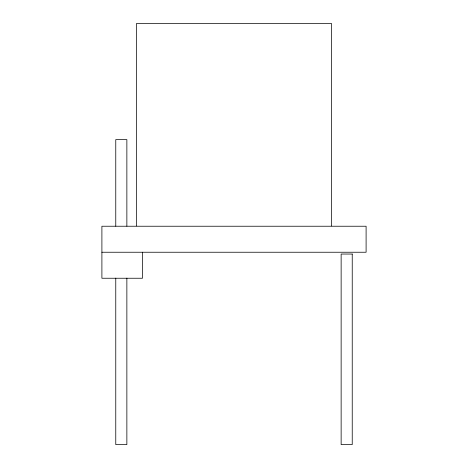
<?xml version="1.0" encoding="UTF-8"?>
<svg xmlns="http://www.w3.org/2000/svg" width="468" height="468" viewBox="0 0 468 468"><rect width="100%" height="100%" fill="white"/><g stroke="black" fill="none" stroke-linecap="round" stroke-linejoin="round"><path stroke-width="0.7" d="M101.901 252.24L366.099 252.24L366.099 226.231L101.901 226.231L101.901 278.244L142.465 278.244L142.465 252.24M331.432 225.915L331.432 23.4L136.568 23.4L136.568 225.915M126.863 226.167L126.863 139.622L115.766 139.622L115.766 226.167M126.863 278.132L126.863 444.6L115.766 444.6L115.766 278.132M352.234 254.042L341.137 254.042L341.137 444.6L352.234 444.6L352.234 254.042"/></g></svg>
